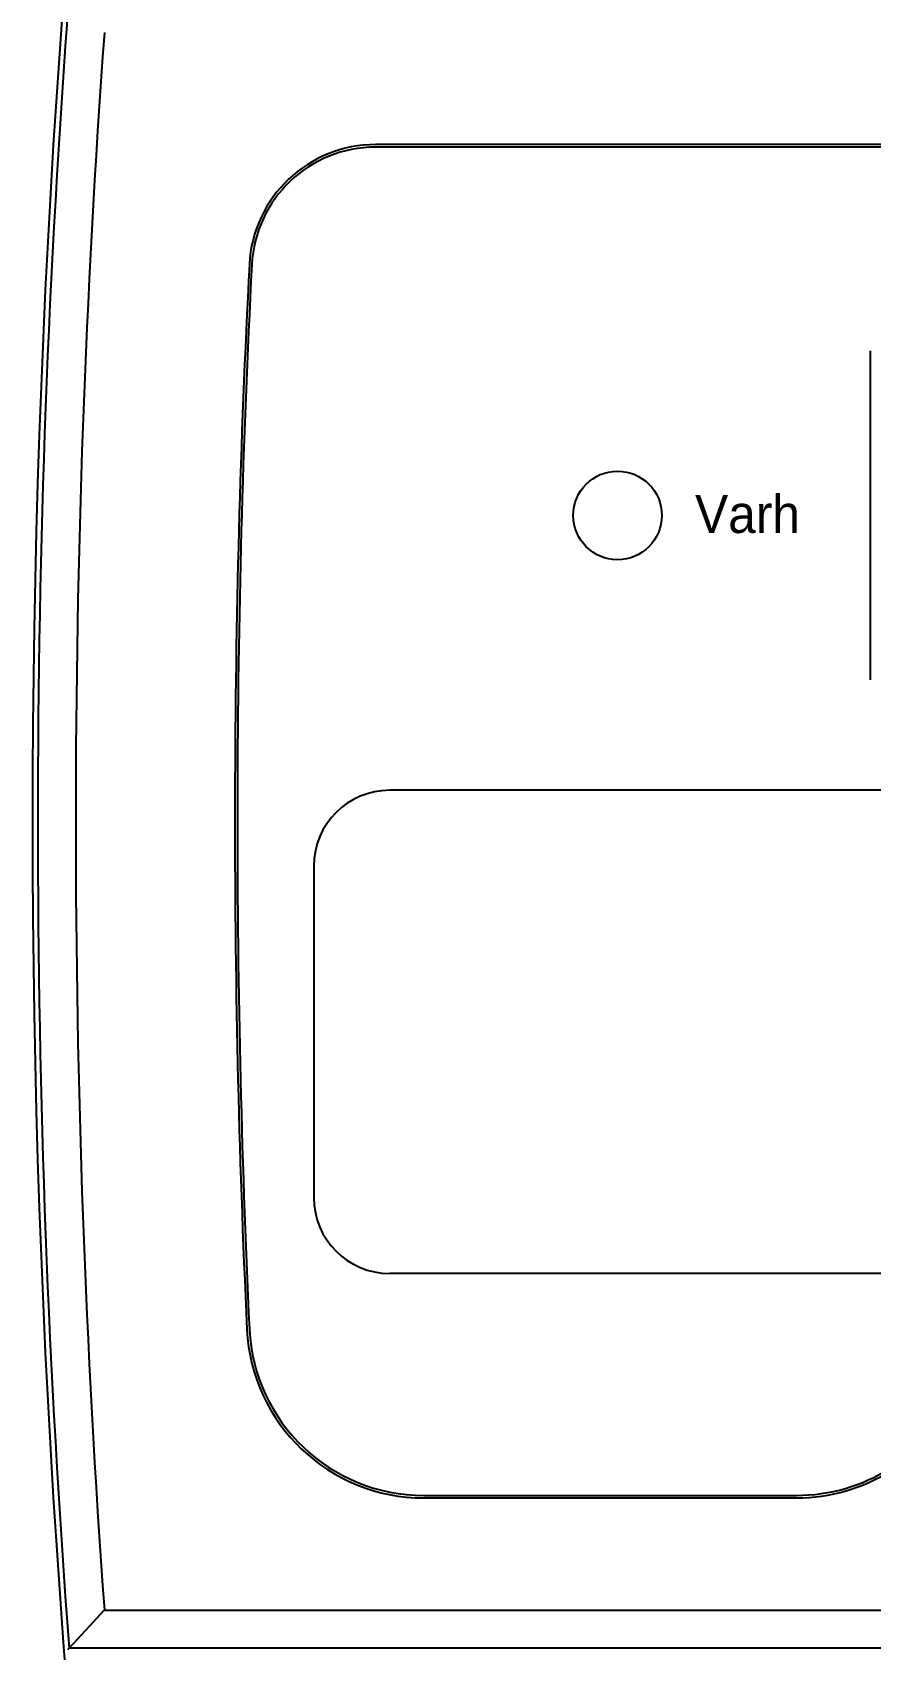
# Model space of a CAD drawing. Header units: millimetres. Extents: x 0 to 210250, y 0 to 148500.
# Drawn here: x 84415 to 86733, y 124478 to 128952 of the extents above; entities that cross this region are included whole.
import ezdxf

# ---------------------------------------------------------------- set-up
doc = ezdxf.new("R2010")
doc.units = ezdxf.units.MM
doc.header["$LTSCALE"] = 250
doc.header["$MEASUREMENT"] = 0
doc.layers.add('원격검침', color=3, linetype='Continuous')
doc.styles.add('울릉도M', font='')
doc.styles.get('울릉도M').set_extended_font_data('HY울릉도L')

msp = doc.modelspace()

# ---------------------------------------------------------------- linework, layer by layer
at = {"layer": '원격검침', "color": 3}
for p, q in [((91445.4, 128641.6), (85364.8, 128641.6)), ((91445.4, 128634.6), (85364.8, 128634.6)), ((86733.2, 127160.7), (86733.2, 128070.5)), ((87301.7, 126855.2), (85403.5, 126855.2)), ((85193.6, 126645.3), (85193.6, 125728.5)), ((91422.1, 125518.5), (85403.5, 125518.5)), ((85498, 124904.5), (86527.8, 124904.5)), ((85498, 124897.5), (86527.8, 124897.5)), ((84584.3, 124554.6), (84614.1, 124586.7)), ((84614.1, 124586.7), (84614.5, 124587.1)), ((84614.5, 124587.1), (87991.7, 124587.1)), ((84530.7, 124496.9), (84550.9, 124518.7)), ((84550.9, 124518.7), (84584.3, 124554.6)), ((84517, 124482.2), (84512.8, 124477.6)), ((84517, 124482.2), (84520.8, 124486.3)), ((87991.7, 124482.2), (84517, 124482.2)), ((84520.8, 124486.3), (84530.7, 124496.9))]:
    msp.add_line(p, q, dxfattribs=at)
msp.add_circle((86033.4, 127615.6), 122.5, dxfattribs=at)
for centre, radius, start, end in [((114648.1, 126769.5), 30232.6, 171.88762, 188.11238), ((114648.1, 126769.5), 30232.6, 171.88763, 188.11237), ((114648.1, 126769.5), 30217.8, 175.65881, 184.34119), ((114648.1, 126769.5), 30112.8, 175.84393, 184.15607), ((85364.8, 128291.6), 349.9, 90, 177.0245), ((85364.8, 128291.6), 342.9, 90, 177.0245), ((114648.1, 126769.5), 29672.7, 177.02448, 182.71466), ((114648.1, 126769.5), 29665.8, 177.02448, 182.71466), ((85403.5, 126645.3), 209.9, 90, 180), ((85403.5, 125728.5), 209.9, 180, 270), ((85498, 125387.4), 489.9, 182.7147, 270), ((85498, 125387.4), 482.9, 182.7147, 270), ((86527.8, 125387.4), 482.9, 270, 334.6231), ((86527.8, 125387.4), 489.9, 270, 334.6231)]:
    msp.add_arc(centre, radius, start, end, dxfattribs=at)

# ---------------------------------------------------------------- texts
at = {"layer": '원격검침', "color": 3, "style": '울릉도M'}
msp.add_text('Varh', height=104.97, dxfattribs=at).set_placement((86247.8, 127566.9))

doc.saveas('drawing.dxf')
